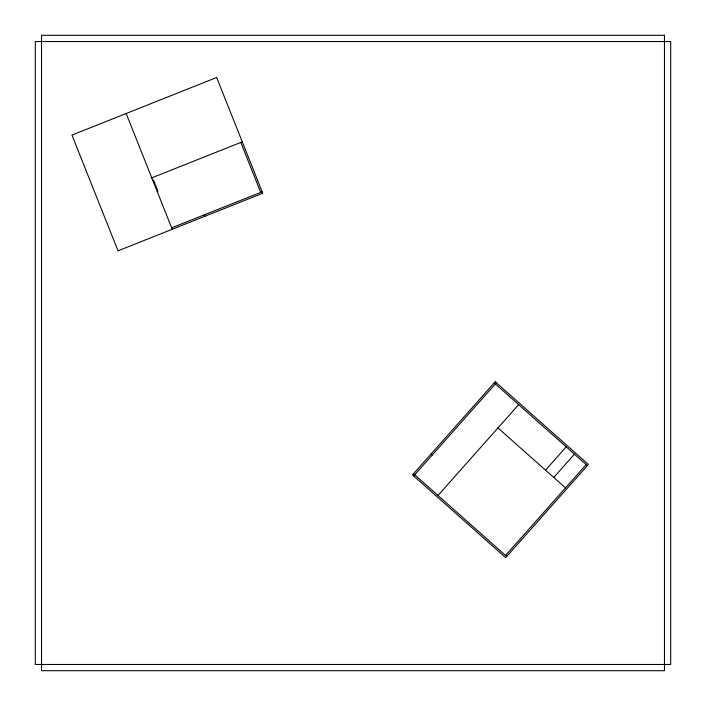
<?xml version="1.0" encoding="UTF-8"?>
<svg xmlns="http://www.w3.org/2000/svg" width="706" height="706" viewBox="0 0 706 706"><rect width="100%" height="100%" fill="white"/><g stroke="black" fill="none" stroke-linecap="round" stroke-linejoin="round"><path stroke-width="1.06" d="M413.672 475.95L496.389 382.784M438.002 495.471L518.645 404.635M545.535 470.152L566.221 446.863M553.769 477.468L574.455 454.179M505.54 555.437L586.192 464.601M151.34 178.036L242.264 141.853M152.778 180.409L153.502 180.118L157.888 191.149L157.173 191.432M171.646 227.826L262.147 191.811M494.191 382.917L587.357 465.633M497.968 427.924L565.515 487.89M431.119 453.958L432.284 454.991M413.539 473.752L506.705 556.469M240.799 142.374L260.699 192.385M204.263 214.845L204.846 216.292M126.162 113.516L172.229 229.273M495.224 381.752L412.507 474.917L505.672 557.634L588.389 464.469L495.224 381.752M216.654 77.501L71.959 135.084L118.026 250.842L262.72 193.259L216.654 77.501M664.47 35.3L41.53 35.3L41.53 670.7L664.47 670.7L664.47 35.3M670.7 41.53L35.3 41.53L35.3 664.47L670.7 664.47L670.7 41.53"/></g></svg>
